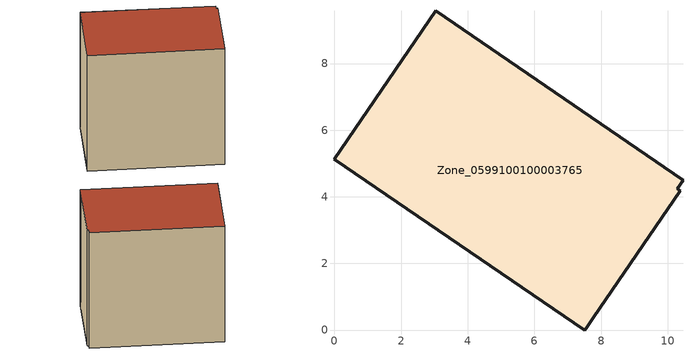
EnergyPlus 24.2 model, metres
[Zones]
Zone_0599100100003765
 floor ground (C_G): 7.77,0.37 7.58,0.09 7.52,0 0,5.13 3.05,9.58 10.46,4.5 10.29,4.25 10.38,4.18 z0
 wall outside (C_F): 7.58,0.09 7.77,0.37 10.38,4.18 10.29,4.25 10.46,4.5 3.05,9.58 0,5.13 7.52,0 7.58,0.09 z0:8.98
 roof outside (C_R): 7.77,0.37 10.38,4.18 10.29,4.25 10.46,4.5 3.05,9.58 0,5.13 7.52,0 7.58,0.09 z8.98
[BUILDING]
Pand.0599100100003765: North Axis=0; Terrain=City; Loads Convergence Tolerance Value=0.04; Temperature Convergence Tolerance Value=0.4; Solar Distribution=FullExterior; Maximum Number of Warmup Days=25; Minimum Number of Warmup Days=1
[Site:Location]
Rotterdam.The.Hague.AP_ZH_NLD Design_Conditions: Latitude=51.96; Longitude=4.45; Time Zone=1; Elevation=-4.5
[SITE:GROUNDTEMPERATURE:BUILDINGSURFACE]
18, 18, 18, 18, 18, 18, 18, 18, 18, 18, 18, 18
[MATERIAL] Thermal Absorptance=0.9; Solar Absorptance=0.7; Visible Absorptance=0.7
Name | Roughness | Thickness | Conductivity | Density | Specific Heat
G.TI.2015-2018 | MediumSmooth | 0.15 | 0.0428571 | 540 | 1210
F.TI.2015-2018 | Rough | 0.3 | 0.0666667 | 1920 | 840
R.TI.2015-2018 | MediumRough | 0.2 | 0.0333333 | 1500 | 1000
[CONSTRUCTION]
C_G: G.TI.2015-2018
C_F: F.TI.2015-2018
C_R: R.TI.2015-2018
[ZONE]
Zone_0599100100003765: Type=1; Multiplier=1; Ceiling Height=Autocalculate; Volume=Autocalculate; Floor Area=autocalculate; Part of Total Floor Area=Yes
[ZONEINFILTRATION:DESIGNFLOWRATE]
Infil_Zone_0599100100003765: Zone or ZoneList or Space or SpaceList=Zone_0599100100003765; Schedule=AlwaysOn; Design Flow Rate Calculation Method=Flow/Area; Flow Rate per Floor Area=0.0015; Constant Term Coefficient=1; Temperature Term Coefficient=0; Velocity Term Coefficient=0; Velocity Squared Term Coefficient=0
[HVACTEMPLATE:ZONE:IDEALLOADSAIRSYSTEM]
Zone_0599100100003765: Maximum Heating Supply Air Temperature=50; Minimum Cooling Supply Air Temperature=13; Maximum Heating Supply Air Humidity Ratio=0.0156; Minimum Cooling Supply Air Humidity Ratio=0.0077; Heating Limit=NoLimit; Cooling Limit=NoLimit; Dehumidification Control Type=ConstantSensibleHeatRatio; Cooling Sensible Heat Ratio=0.7; Dehumidification Setpoint=60; Humidification Control Type=None; Humidification Setpoint=30; Outdoor Air Method=None; Outdoor Air Flow Rate per Person=0.00944; Outdoor Air Flow Rate per Zone Floor Area=0; Outdoor Air Flow Rate per Zone=0; Demand Controlled Ventilation Type=None; Outdoor Air Economizer Type=NoEconomizer; Heat Recovery Type=None; Sensible Heat Recovery Effectiveness=0.7; Latent Heat Recovery Effectiveness=0.65
[ZONECONTROL:THERMOSTAT]
ThermostatControl_Zone_0599100100003765: Zone or ZoneList=Zone_0599100100003765; Control Type Schedule=DualSetpointControlType; Control 1=Thermostat_Zone_0599100100003765; Temperature Difference Between Cutout And Setpoint=0
[THERMOSTATSETPOINT:DUALSETPOINT]
Thermostat_Zone_0599100100003765: Heating Setpoint Temperature Schedule=HeatingSetpoint_Zone_0599100100003765; Cooling Setpoint Temperature Schedule=CoolingSetpoint_Zone_0599100100003765
[SCHEDULE:COMPACT]
HeatingSetpoint_Zone_0599100100003765: Through: 12/31, For: AllDays, Until: 24:00, 21
CoolingSetpoint_Zone_0599100100003765: Through: 12/31, For: AllDays, Until: 24:00, 24
DualSetpointControlType: Through: 12/31, For: AllDays, Until: 24:00, 4
AlwaysOn: Through: 12/31, For: AllDays, Until: 24:00, 1
